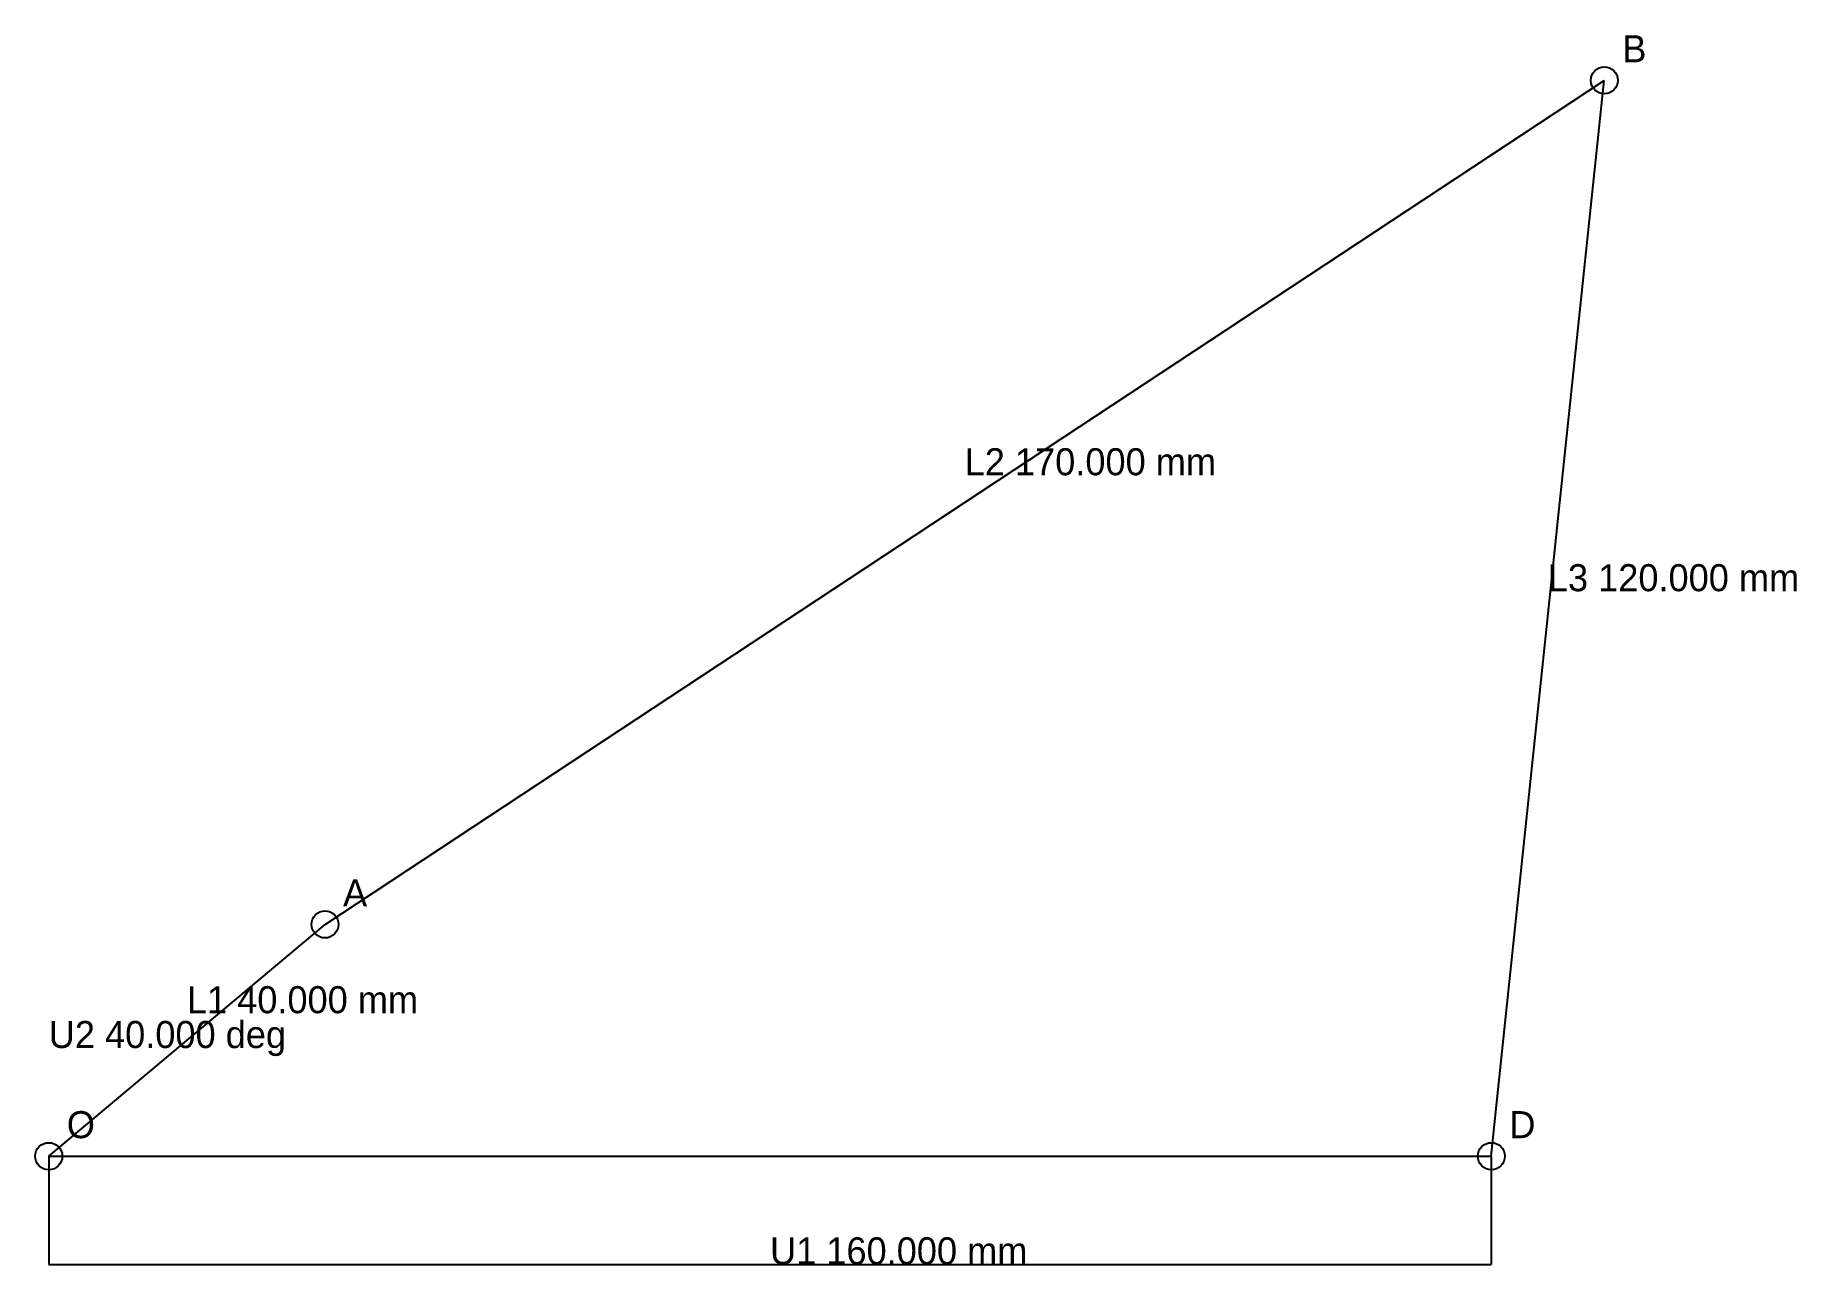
# Model space of a CAD drawing. Header units: millimetres. Extents: x -82 to 114, y -12 to 124.
import ezdxf

# ---------------------------------------------------------------- set-up
doc = ezdxf.new("R2010")
doc.units = ezdxf.units.MM
for name, color, linetype in [('JOINTS', 7, 'CONTINUOUS'), ('LABELS', 7, 'CONTINUOUS'), ('LINKS', 3, 'CONTINUOUS'), ('MEASUREMENTS', 2, 'CONTINUOUS')]:
    doc.layers.add(name, color=color, linetype=linetype)

msp = doc.modelspace()

# ---------------------------------------------------------------- linework, layer by layer
at = {"layer": 'JOINTS'}
for centre in [(92.53, 119.34), (-49.36, 25.71), (-80, 0), (80, 0)]:
    msp.add_circle(centre, 1.5, dxfattribs=at)
at = {"layer": 'LINKS'}
for p, q in [((-49.36, 25.71), (92.53, 119.34)), ((80, 0), (92.53, 119.34)), ((-80, 0), (-49.36, 25.71))]:
    msp.add_line(p, q, dxfattribs=at)
at = {"layer": 'MEASUREMENTS'}
for p, q in [((-80, 0), (-49.36, 25.71)), ((-80, 0), (-80, -12)), ((-80, 0), (80, 0)), ((80, 0), (80, -12)), ((-80, -12), (80, -12))]:
    msp.add_line(p, q, dxfattribs=at)

# ---------------------------------------------------------------- texts
at = {"layer": 'LABELS'}
for s, p in [('B', (94.53, 121.34)), ('L2 170.000 mm', (21.59, 75.53)), ('L3 120.000 mm', (86.27, 62.67)), ('A', (-47.36, 27.71)), ('L1 40.000 mm', (-64.68, 15.86)), ('O', (-78, 2)), ('D', (82, 2))]:
    msp.add_text(s, height=3, dxfattribs=at).set_placement(p)
at = {"layer": 'MEASUREMENTS'}
for s, p in [('U2 40.000 deg', (-80, 12)), ('U1 160.000 mm', (0, -12))]:
    msp.add_text(s, height=3, dxfattribs=at).set_placement(p)

doc.saveas('drawing.dxf')
